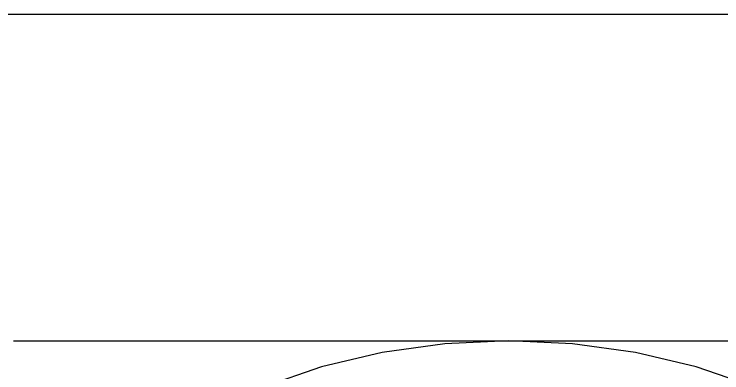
# Model space of a CAD drawing. Extents: x 396092 to 455492, y 17293 to 132793.
# Drawn here: x 410769.6 to 410911.3, y 61034.6 to 61106.4 of the extents above; entities that cross this region are included whole.
import ezdxf

# ---------------------------------------------------------------- set-up
doc = ezdxf.new("R2010")
doc.units = 0
doc.header["$LTSCALE"] = 1000
doc.header["$MEASUREMENT"] = 0
doc.layers.add('MU', color=34, linetype='Continuous')

msp = doc.modelspace()

# ---------------------------------------------------------------- linework, layer by layer
at = {"layer": 'MU', "color": 37}
for p, q in [((408391.55, 61106.41), (412271.55, 61106.41)), ((410769.51, 61040.95), (410868.63, 61040.95)), ((410855.85, 61040.37), (410843.28, 61038.62)), ((410868.63, 61040.95), (410855.85, 61040.37)), ((410868.63, 61040.95), (410968.73, 61040.95)), ((410881.41, 61040.37), (410868.63, 61040.95)), ((410893.98, 61038.62), (410881.41, 61040.37)), ((410843.28, 61038.62), (410831.13, 61035.75)), ((410906.13, 61035.75), (410893.98, 61038.62)), ((410831.13, 61035.75), (410819.6, 61031.78)), ((410917.66, 61031.78), (410906.13, 61035.75))]:
    msp.add_line(p, q, dxfattribs=at)

doc.saveas('drawing.dxf')
